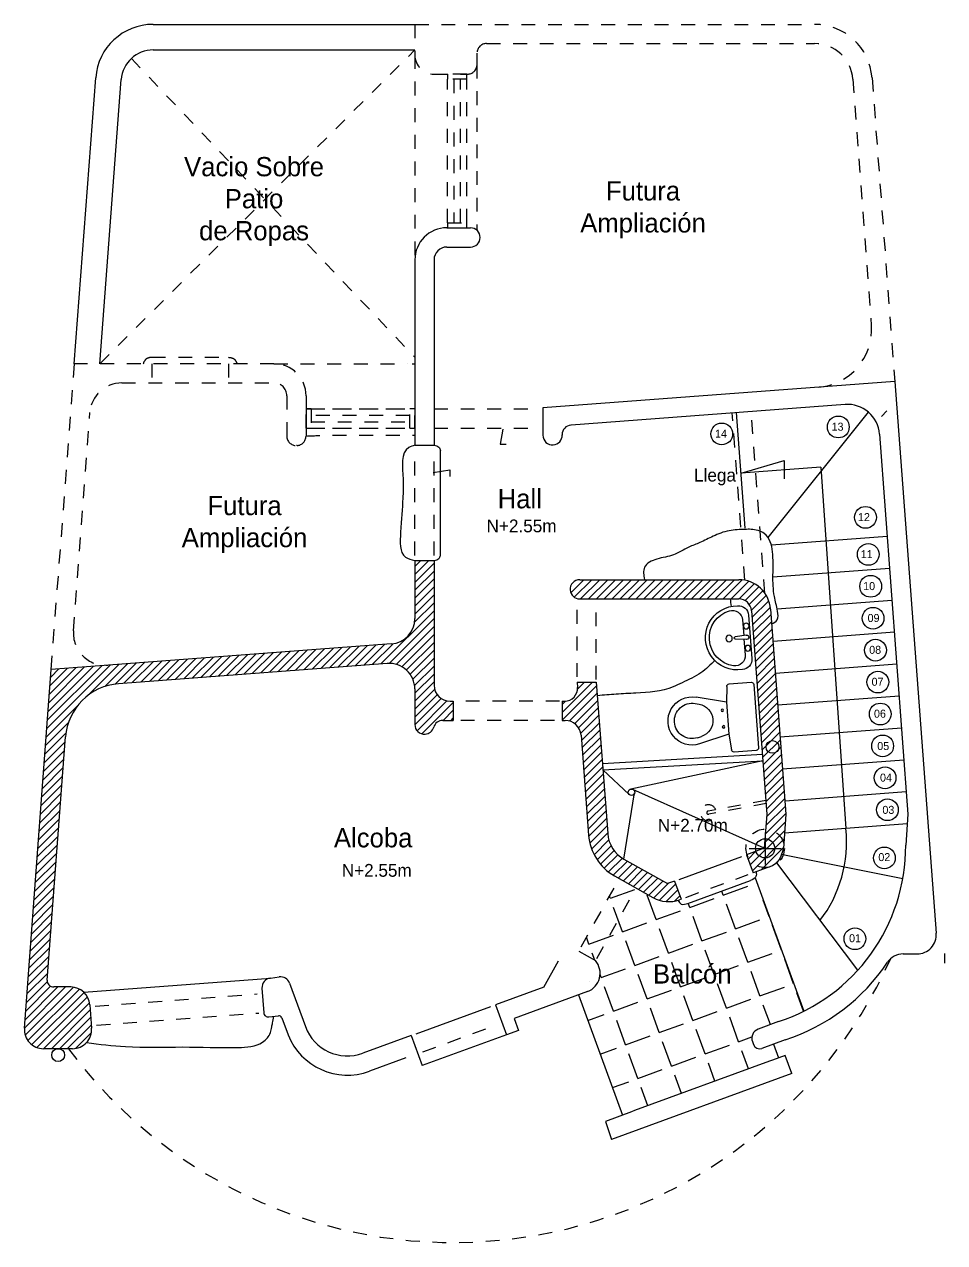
# Model space of a CAD drawing. Extents: x 132.5 to 215, y 54.5 to 129.7.
# Drawn here: x 139.3 to 146.49, y 84.51 to 94.03 of the extents above; entities that cross this region are included whole.
import ezdxf

# ---------------------------------------------------------------- set-up
doc = ezdxf.new("R2010")
doc.units = 0
doc.header["$LTSCALE"] = 0.06
doc.header["$MEASUREMENT"] = 0
doc.linetypes.add('ACAD_ISO02W100', pattern=[15, 12, -3])
doc.linetypes.add('ACAD_ISO04W100', pattern=[30.5, 24, -3, 0.5, -3])
doc.layers.get('0').update_dxf_attribs({"linetype": 'CONTINUOUS'})
for name, color, linetype in [('COTAS', 7, 'CONTINUOUS'), ('EJES', 1, 'ACAD_ISO04W100'), ('L005', 46, 'CONTINUOUS'), ('L01', 21, 'CONTINUOUS'), ('L02', 2, 'CONTINUOUS'), ('L025', 4, 'CONTINUOUS'), ('L03', 6, 'CONTINUOUS'), ('L05', 3, 'CONTINUOUS'), ('PROY', 9, 'ACAD_ISO02W100')]:
    doc.layers.add(name, color=color, linetype=linetype)
doc.styles.add('STYLE3', font='stylu.ttf')
pattern_1 = [(45, (-0.599272, 29.567298), (-0.030935922, 0.030935922), [])]

# ---------------------------------------------------------------- blocks, each defined once
blk = doc.blocks.new('PUNTO')
at = {"layer": 'COTAS'}
for p, q in [((-0.0007, 0.125), (-0.0007, -0.125)), ((-0.1257, 0), (0.1243, 0))]:
    blk.add_line(p, q, dxfattribs=at)
blk.add_circle((-0.0007, 0), 0.075, dxfattribs=at)
blk = doc.blocks.new('LAVAMANO2')
at = {"layer": 'L025'}
for p, q in [((0, 0.17), (0, -0.17)), ((0.05, 0.1373), (0.05, 0.0152)), ((0.0279, 0.017), (0.1171, 0.0098)), ((0.0279, -0.017), (0.1171, -0.0098)), ((0.05, -0.0152), (0.05, -0.1373))]:
    blk.add_line(p, q, dxfattribs=at)
for centre, radius in [((0.0252, 0.0866), 0.022), ((0.1659, 0), 0.025), ((0.0252, -0.0866), 0.022)]:
    blk.add_circle(centre, radius, dxfattribs=at)
for centre, radius, start, end in [((0.08, 0.17), 0.08, 90, 180), ((0.13, 0.1373), 0.08, 77.38369, 180), ((0.13, 0.1373), 0.08, 77.38369, 180), ((0.0993, 0), 0.2507, 265.5948, 94.4052), ((0.0993, 0), 0.2207, 282.61631, 77.38369), ((0.0279, 0), 0.017, 80.7814, 279.2186), ((0.1163, 0), 0.00985, 274.6093, 85.3907), ((0.08, -0.17), 0.08, 180, 270), ((0.13, -0.1373), 0.08, 180, 282.61631)]:
    blk.add_arc(centre, radius, start, end, dxfattribs=at)
blk = doc.blocks.new('S-ROY-P')
for p, q in [((-0.267, -0.03), (-0.267, -0.2019)), ((0.247, -0.01), (-0.247, -0.01)), ((0.267, -0.2019), (0.267, -0.03)), ((-0.125, -0.234), (-0.249, -0.2218)), ((-0.125, -0.234), (-0.1825, -0.4669)), ((0.125, -0.234), (-0.125, -0.234)), ((0.249, -0.2218), (0.125, -0.234)), ((0.125, -0.234), (0.1825, -0.4669)), ((-0.134, -0.4789), (-0.1261, -0.4475)), ((0.134, -0.4789), (0.1261, -0.4475)), ((0.1261, -0.4475), (0.1261, -0.4475))]:
    blk.add_line(p, q)
for centre in [(-0.065, -0.27), (0.065, -0.27)]:
    blk.add_circle(centre, 0.01)
for centre, radius, start, end in [((-0.247, -0.03), 0.02, 90, 180), ((0.247, -0.03), 0.02, 0, 90), ((-0.247, -0.2019), 0.02, 180, 264.36932), ((0.247, -0.2019), 0.02, 275.63068, 0), ((0, -0.479), 0.13, 90, 165.97128), ((0, -0.479), 0.13, 14.02872, 90), ((0, -0.512), 0.188, 166.12937, 13.87063), ((0, -0.512), 0.138, 166.12937, 270), ((0, -0.512), 0.138, 270, 13.87063)]:
    blk.add_arc(centre, radius, start, end)

msp = doc.modelspace()

# ---------------------------------------------------------------- hatches: boundary and pattern name
at = {"layer": 'L005'}
h = msp.add_hatch(dxfattribs=at)
h.set_pattern_fill('ANSI31,_O', color=256, scale=0.35)
h.set_pattern_definition(pattern_1)
h.paths.add_polyline_path([(139.2989, 86.187, 0.436313), (139.4484, 86.0258), (139.674, 86.0258, 0.436313), (139.8236, 86.187), (139.8099, 86.3692, 0.392454), (139.6604, 86.508), (139.5273, 86.508, -0.436313), (139.4774, 86.5617), (139.6199, 88.4616, -0.370905), (140.0348, 88.8767), (142.1329, 89.0348, -0.436425), (142.3479, 88.8354), (142.3479, 88.5576, 0.436313), (142.4285, 88.4828, 0.311704), (142.4949, 88.5364, -0.332361), (142.5668, 88.5901), (142.6479, 88.5901), (142.6479, 88.7401), (142.6229, 88.7401, -0.414214), (142.4979, 88.8651), (142.4979, 89.8388), (142.3479, 89.8388), (142.3479, 89.3861, -0.392454), (142.1629, 89.1867), (139.5089, 88.9876)])
h = msp.add_hatch(dxfattribs=at)
h.set_pattern_fill('ANSI31,_O', color=256, scale=0.35)
h.set_pattern_definition(pattern_1)
edge = h.paths.add_edge_path()
edge.add_arc((144.877, 89.439), 0.1, 4.28915, 90, ccw=False)
edge.add_line((144.9767, 89.4465), (145.0958, 87.8586))
edge.add_line((145.0958, 87.8586), (145.0757, 87.5912))
edge.add_line((145.0757, 87.5912), (144.9378, 87.5407))
edge.add_line((144.9378, 87.5407), (144.9899, 87.4001))
edge.add_line((144.9899, 87.4001), (145.1322, 87.4522))
edge.add_spline(control_points=[(145.1322, 87.4522), (145.1409, 87.4542), (145.1969, 87.487), (145.2146, 87.5491), (145.226, 87.5888)], knot_values=[0, 0, 0, 0, 0.066504, 0.184616, 0.184616, 0.184616, 0.184616], degree=3, periodic=0)
edge.add_line((145.226, 87.5888), (145.2462, 87.8586))
edge.add_line((145.2462, 87.8586), (145.1263, 89.4577))
edge.add_arc((144.877, 89.439), 0.25, 4.28915, 90)
edge.add_line((144.877, 89.689), (143.6354, 89.689))
edge.add_arc((143.6354, 89.614), 0.075, 90, 184.28915)
edge.add_arc((143.6354, 89.614), 0.075, 184.28915, 270)
edge.add_line((143.6354, 89.539), (144.877, 89.539))
h.paths.add_polyline_path([(143.6457, 88.4745), (143.7042, 87.6948, 0.25063), (143.9065, 87.3764), (144.2067, 87.207, 0.219526), (144.4155, 87.1899), (144.4264, 87.1939), (144.3743, 87.3346), (144.3206, 87.315), (143.9802, 87.507, -0.25063), (143.8537, 87.706), (143.765, 88.889), (143.6146, 88.889), (143.6177, 88.8476, -0.436313), (143.518, 88.7401), (143.4979, 88.7401), (143.4979, 88.5901), (143.521, 88.5901, -0.392454)])
h = msp.add_hatch(dxfattribs=at)
h.set_pattern_fill('ANGLE,_O', color=256, scale=1.015, angle=20)
h.set_pattern_definition([(20, (-0.59927, 29.5673), (-0.09546637, 0.2622917), [0.203, -0.076125]), (110, (-0.59927, 29.5673), (-0.2622917, -0.09546637), [0.203, -0.076125])])
edge = h.paths.add_edge_path()
edge.add_line((145.0046, 87.3597), (144.9695, 87.3159))
edge.add_line((144.9695, 87.3159), (144.9054, 87.3159))
edge.add_line((144.9054, 87.3159), (144.77, 87.2664))
edge.add_line((144.77, 87.2664), (144.6575, 87.2252))
edge.add_line((144.6575, 87.2252), (144.4809, 87.1606))
edge.add_spline(control_points=[(144.4809, 87.1606), (144.4714, 87.1578), (144.4618, 87.1549), (144.453, 87.1536)], knot_values=[0.065654, 0.065654, 0.065654, 0.065654, 0.091759, 0.091759, 0.091759, 0.091759], degree=3, periodic=0)
edge.add_spline(control_points=[(144.453, 87.1536), (144.444, 87.1523), (144.4326, 87.1527), (144.4236, 87.159), (144.4213, 87.161)], knot_values=[0.02964, 0.02964, 0.02964, 0.02964, 0.055944, 0.065654, 0.065654, 0.065654, 0.065654], degree=3, periodic=0)
edge.add_spline(control_points=[(144.4213, 87.161), (144.4143, 87.1672), (144.4085, 87.1764), (144.4027, 87.1857)], knot_values=[0, 0, 0, 0, 0.02964, 0.02964, 0.02964, 0.02964], degree=3, periodic=0)
edge.add_arc((144.3296, 87.4247), 0.25, 240.57011, 287.01671, ccw=False)
edge.add_line((144.2067, 87.207), (143.9462, 87.354))
edge.add_line((143.9462, 87.354), (143.6275, 86.7873))
edge.add_line((143.6275, 86.7873), (143.7582, 86.7138))
edge.add_arc((143.6431, 86.6149), 0.1518, -70.34494, 40.6654, ccw=False)
edge.add_line((143.6941, 86.4719), (143.626, 86.447))
edge.add_line((143.626, 86.447), (143.9696, 85.5079))
edge.add_line((143.9696, 85.5079), (144.04, 85.5336))
edge.add_line((144.04, 85.5336), (144.0635, 85.5422))
edge.add_line((144.0635, 85.5422), (145.1173, 85.9278))
edge.add_line((145.1173, 85.9278), (145.1408, 85.9364))
edge.add_line((145.1408, 85.9364), (145.1878, 85.9536))
edge.add_line((145.1878, 85.9536), (145.1479, 86.0625))
edge.add_line((145.1479, 86.0625), (145.0568, 86.0289))
edge.add_arc((145.0395, 86.0758), 0.05, 200.27335, 290.27335, ccw=False)
edge.add_line((144.9926, 86.0585), (144.9841, 86.0816))
edge.add_arc((145.0544, 86.1076), 0.075, 110.39893, 200.27335, ccw=False)
edge.add_line((145.0283, 86.1779), (145.1884, 86.2374))
edge.add_arc((144.7363, 87.6097), 1.4449, 288.23409, 296.69754)
edge.add_line((145.3854, 86.3189), (145.0046, 87.3597))
h.paths.add_polyline_path([(144.1411, 86.463), (144.8845, 86.463), (144.8845, 86.3086), (144.1411, 86.3086)], flags=24)
h.paths.add_polyline_path([(144.1576, 86.7224), (144.8716, 86.7224), (144.8716, 86.4929), (144.1576, 86.4929)], flags=24)

# ---------------------------------------------------------------- linework, layer by layer
at = {"layer": 'COTAS'}
for p, q in [((145.9914, 90.9644), (146.0336, 91.0066)), ((143.0337, 90.8652), (143.0133, 90.7461)), ((143.0133, 90.7461), (143.0608, 90.7461)), ((142.4915, 90.5254), (142.6219, 90.5461)), ((142.6219, 90.5461), (142.6213, 90.4942)), ((146.4851, 86.7684), (146.4851, 86.6935))]:
    msp.add_line(p, q, dxfattribs=at)
at = {"layer": 'EJES', "ltscale": 0.025}
msp.add_circle((145.0836, 87.5908), 0.15, dxfattribs=at)
at = {"layer": 'L01'}
for p, q in [((140.3043, 94.0258), (142.3479, 94.0258)), ((140.3043, 93.8258), (142.3479, 93.8258)), ((139.688, 91.3758), (139.8556, 93.6094)), ((139.8886, 91.3758), (140.055, 93.5945)), ((144.9285, 90.09), (144.8607, 90.9935)), ((145.1064, 90.0174), (145.8901, 90.9973)), ((144.8962, 90.5199), (145.2309, 90.6188)), ((145.2309, 90.6188), (145.2309, 90.4778)), ((145.5182, 90.5665), (144.8962, 90.5199)), ((145.5182, 90.5665), (145.7142, 87.7453)), ((146.0364, 90.0258), (145.1322, 89.958)), ((146.0551, 89.7765), (145.1445, 89.7082)), ((146.0738, 89.5272), (145.1772, 89.4599)), ((146.0924, 89.2779), (145.1451, 89.2068)), ((146.1111, 89.0286), (145.1638, 88.9575)), ((146.1298, 88.7793), (145.1825, 88.7082)), ((146.1485, 88.53), (145.2012, 88.4589)), ((143.8127, 88.2533), (145.0617, 88.3254)), ((143.8164, 88.2034), (145.0645, 88.2754)), ((143.8164, 88.2034), (144.0224, 88.0106)), ((145.0645, 88.2754), (144.0342, 88.0533)), ((146.1672, 88.2807), (145.2199, 88.2096)), ((143.9802, 87.507), (144.0642, 88.0248)), ((145.0757, 87.5912), (144.0497, 88.0516)), ((146.1859, 88.0314), (145.2386, 87.9603)), ((146.1934, 87.7813), (145.235, 87.7094)), ((145.2093, 87.5448), (146.1586, 87.3557)), ((143.626, 86.447), (143.9696, 85.5079)), ((145.1479, 86.0625), (145.1878, 85.9536))]:
    msp.add_line(p, q, dxfattribs=at)
for centre, radius in [((145.6548, 90.8815), 0.085), ((144.7444, 90.8269), 0.085), ((145.8672, 90.1758), 0.085), ((145.8889, 89.8864), 0.085), ((145.9076, 89.6371), 0.085), ((145.9263, 89.3878), 0.085), ((145.945, 89.1385), 0.085), ((145.9637, 88.8892), 0.085), ((145.9824, 88.6399), 0.085), ((146.0011, 88.3906), 0.085), ((146.0198, 88.1413), 0.085), ((144.0395, 88.0288), 0.025), ((146.0385, 87.892), 0.085), ((146.0148, 87.5159), 0.085), ((145.7847, 86.8848), 0.085)]:
    msp.add_circle(centre, radius, dxfattribs=at)
for centre, radius, start, end in [((140.3043, 93.5758), 0.45, 90, 175.71085), ((140.3043, 93.5758), 0.25, 90, 175.71085), ((144.7141, 87.6401), 1.0057, 322.46736, 6.007)]:
    msp.add_arc(centre, radius, start, end, dxfattribs=at)
for points in [[(144.8102, 89.539), (144.8175, 89.4802)], [(144.6925, 89.0606), (144.5819, 88.9615), (144.4349, 88.8844), (144.365, 88.8511), (144.0736, 88.8027), (143.9195, 88.7946), (143.773, 88.7829)]]:
    msp.add_spline(points, degree=3, dxfattribs=at)
at = {"layer": 'L02'}
for centre in [(145.1409, 88.383), (139.5623, 85.9758)]:
    msp.add_circle(centre, 0.05, dxfattribs=at)
at = {"layer": 'L025'}
for p, q in [((142.5479, 89.8788), (142.5479, 90.6988)), ((144.4121, 87.3484), (144.9005, 87.5271)), ((145.1718, 87.4773), (145.8056, 86.6381)), ((145.0046, 87.3597), (145.3854, 86.3189)), ((144.4809, 87.1606), (144.9692, 87.3393)), ((139.7618, 86.4684), (141.2195, 86.5778)), ((142.3583, 86.1427), (142.9402, 86.3556)), ((143.0636, 86.1347), (142.4063, 85.8942)), ((145.1173, 85.9278), (144.0635, 85.5422)), ((145.2403, 85.9728), (145.1408, 85.9364)), ((145.2923, 85.8321), (145.2403, 85.9728)), ((145.2923, 85.8321), (143.884, 85.3168)), ((144.04, 85.5336), (143.8355, 85.4588)), ((143.8355, 85.4588), (143.884, 85.3168))]:
    msp.add_line(p, q, dxfattribs=at)
for points in [[(142.3479, 90.7388), (142.3019, 90.722), (142.2568, 90.4741), (142.254, 90.3248), (142.2371, 90.0599), (142.2737, 89.8655), (142.3479, 89.8388)], [(142.4979, 90.7388), (142.536, 90.7233), (142.5479, 90.6988)], [(145.1349, 89.3435), (145.1767, 89.3758), (145.1803, 89.4435), (145.1553, 89.5576), (145.1446, 89.7252), (145.141, 89.9071), (145.1232, 89.9855), (145.0768, 90.0497), (144.9733, 90.0818), (144.9269, 90.0818), (144.802, 90.0711), (144.6771, 90.0283), (144.5735, 89.9784), (144.4879, 89.9427), (144.3665, 89.8821), (144.2381, 89.85), (144.1417, 89.7858), (144.1417, 89.689)], [(142.4979, 89.8388), (142.536, 89.8542), (142.5479, 89.8788)], [(144.4027, 87.1857), (144.4287, 87.156), (144.4809, 87.1606)], [(139.784, 86.0738), (140.0876, 86.0428), (140.5346, 86.0394), (140.9679, 86.036), (141.159, 86.0769), (141.2204, 86.1519), (141.2306, 86.1962), (141.2375, 86.2269), (141.245, 86.2786)]]:
    msp.add_spline(points, degree=3, dxfattribs=at)
msp.add_open_spline([(145.0126, 87.4084), (145.0146, 87.3944), (145.0191, 87.3614), (144.9873, 87.3476), (144.9691, 87.3396)], degree=3, knots=[0.00071281, 0.00071281, 0.00071281, 0.00071281, 0.03935036, 0.09175876, 0.09175876, 0.09175876, 0.09175876], dxfattribs=at)
at = {"layer": 'L03'}
for p, q in [((145.1408, 85.9364), (145.1173, 85.9278)), ((144.0635, 85.5422), (144.04, 85.5336))]:
    msp.add_line(p, q, dxfattribs=at)
at = {"layer": 'L05'}
for p, q in [((142.5979, 92.4369), (142.783, 92.4369)), ((142.858, 92.3619), (142.858, 92.3619)), ((142.5979, 92.2869), (142.783, 92.2869)), ((142.3479, 92.1869), (142.3479, 90.7388)), ((142.4979, 92.1869), (142.4979, 90.7388)), ((146.096, 91.2366), (143.3479, 91.0305)), ((146.096, 91.2366), (146.4192, 86.9274)), ((145.7083, 91.0571), (143.5673, 90.8965)), ((143.3479, 91.0305), (143.3479, 90.8163)), ((143.4979, 90.8217), (143.4979, 90.8163)), ((145.9763, 90.8265), (146.199, 87.8567)), ((142.3479, 90.7388), (142.4979, 90.7388)), ((142.4285, 90.7388), (142.4285, 90.7388)), ((143.4285, 90.7415), (143.4285, 90.7415)), ((142.3479, 89.8388), (142.4979, 89.8388)), ((142.3479, 89.8388), (142.3479, 89.3861)), ((142.4979, 89.8388), (142.4979, 88.8651)), ((143.6354, 89.689), (144.877, 89.689)), ((143.5606, 89.6084), (143.5606, 89.6084)), ((143.6354, 89.539), (144.877, 89.539)), ((144.9767, 89.4465), (145.0958, 87.8586)), ((145.1263, 89.4577), (145.2462, 87.8586)), ((142.1629, 89.1867), (139.5089, 88.9876)), ((139.2989, 86.187), (139.5089, 88.9876)), ((142.1329, 89.0348), (140.0348, 88.8767)), ((143.6146, 88.889), (143.765, 88.889)), ((143.6146, 88.889), (143.6177, 88.8476)), ((143.765, 88.889), (143.8537, 87.706)), ((142.3479, 88.8354), (142.3479, 88.5576)), ((142.6229, 88.7401), (142.6479, 88.7401)), ((142.6479, 88.7401), (142.6479, 88.5901)), ((143.4979, 88.7401), (143.518, 88.7401)), ((143.4979, 88.7401), (143.4979, 88.5901)), ((142.5668, 88.5901), (142.6479, 88.5901)), ((143.4979, 88.5901), (143.521, 88.5901)), ((139.4774, 86.5617), (139.6199, 88.4616)), ((142.4285, 88.4828), (142.4285, 88.4828)), ((143.6457, 88.4745), (143.7042, 87.6948)), ((145.0958, 87.8586), (145.0757, 87.5912)), ((145.2462, 87.8586), (145.226, 87.5888)), ((146.199, 87.8567), (146.1811, 87.6156)), ((145.0757, 87.5912), (144.9378, 87.5407)), ((144.9399, 87.5415), (144.9378, 87.5407)), ((144.9378, 87.5407), (144.9899, 87.4001)), ((143.9802, 87.507), (144.3206, 87.315)), ((145.1322, 87.4522), (144.9899, 87.4001)), ((143.9065, 87.3764), (144.2067, 87.207)), ((144.3743, 87.3346), (144.3206, 87.315)), ((144.3743, 87.3346), (144.4264, 87.1939)), ((144.4264, 87.1939), (144.4155, 87.1899)), ((143.6275, 86.7873), (143.7582, 86.7138)), ((143.6275, 86.7873), (143.7582, 86.7138)), ((143.3559, 86.5079), (143.4709, 86.7117)), ((143.3559, 86.5079), (143.4709, 86.7117)), ((143.3559, 86.5079), (143.4709, 86.7117)), ((146.1619, 86.7662), (146.2696, 86.7662)), ((141.2195, 86.5778), (141.2894, 86.5866)), ((139.6604, 86.508), (139.5273, 86.508)), ((141.1541, 86.4977), (141.1685, 86.306)), ((141.3692, 86.538), (141.4932, 86.1991)), ((141.3692, 86.538), (141.4932, 86.1991)), ((143.3559, 86.5079), (142.9777, 86.3695)), ((143.6963, 86.4727), (143.1232, 86.263)), ((139.8099, 86.3692), (139.8236, 86.187)), ((142.9777, 86.3695), (143.0636, 86.1347)), ((141.2078, 86.2739), (141.2821, 86.2833)), ((141.3088, 86.2671), (141.3575, 86.1341)), ((143.1232, 86.263), (143.1575, 86.1691)), ((145.1884, 86.2374), (145.0283, 86.1779)), ((142.3204, 86.129), (141.9422, 85.9906)), ((142.3204, 86.129), (142.4063, 85.8942)), ((143.1575, 86.1691), (143.0636, 86.1347)), ((139.674, 86.0258), (139.4484, 86.0258)), ((144.9841, 86.0816), (144.9926, 86.0585)), ((145.239, 86.0962), (145.0568, 86.0289)), ((142.278, 85.9538), (141.9937, 85.8498))]:
    msp.add_line(p, q, dxfattribs=at)
for centre, radius, start, end in [((142.5979, 92.1869), 0.25, 90, 180), ((142.783, 92.3619), 0.075, 0, 90), ((142.783, 92.3619), 0.075, 270, 0), ((142.5979, 92.1869), 0.1, 90, 180), ((145.727, 90.8078), 0.25, 4.28915, 94.28915), ((143.5729, 90.8217), 0.075, 94.28915, 180), ((143.4229, 90.8163), 0.075, 180, 274.28915), ((143.4229, 90.8164), 0.0751, 274.31598, 2.04539), ((143.6354, 89.614), 0.075, 90, 184.28915), ((144.877, 89.439), 0.25, 4.28915, 90), ((143.6354, 89.614), 0.075, 184.28915, 270), ((144.877, 89.439), 0.1, 4.28915, 90), ((142.1479, 89.3861), 0.2, 274.28915, 360), ((142.1479, 88.8354), 0.2, 360, 94.31058), ((140.0686, 88.4279), 0.45, 94.31058, 175.71085), ((142.6229, 88.8651), 0.125, 180, 270), ((143.518, 88.8401), 0.1, 270, 4.28915), ((142.5668, 88.5151), 0.075, 90, 163.53909), ((143.521, 88.4651), 0.125, 4.28915, 90), ((142.4229, 88.5576), 0.075, 180, 274.28915), ((142.4229, 88.5576), 0.075, 274.28915, 343.53909), ((144.103, 87.7247), 0.4, 184.28915, 240.57011), ((144.103, 87.7247), 0.25, 184.28915, 240.57011), ((144.7363, 87.6097), 1.4449, 288.23409, 0.23244), ((144.3296, 87.4247), 0.25, 240.57011, 290.0961), ((146.2696, 86.9162), 0.15, 270, 4.28915), ((143.6431, 86.6149), 0.1518, 290.53714, 40.6654), ((144.7769, 87.537), 1.5132, 287.78066, 326.44399), ((146.1619, 86.6162), 0.15, 90, 145.75716), ((141.2988, 86.5122), 0.075, 20.0961, 97.19846), ((139.5273, 86.558), 0.05, 175.71085, 270), ((139.6604, 86.358), 0.15, 4.28915, 90), ((141.2289, 86.5034), 0.075, 97.19846, 184.28915), ((141.2034, 86.3086), 0.035, 184.28915, 277.19846), ((141.2853, 86.2585), 0.025, 20.12311, 97.19846), ((139.4484, 86.1758), 0.15, 175.71085, 270), ((139.674, 86.1758), 0.15, 270, 4.28915), ((141.8219, 86.3193), 0.5, 201.73758, 290.0961), ((141.8219, 86.3193), 0.35, 200.0961, 290.0961), ((145.0544, 86.1076), 0.075, 110.39893, 200.27335), ((145.0395, 86.0758), 0.05, 200.27335, 290.27335)]:
    msp.add_arc(centre, radius, start, end, dxfattribs=at)
msp.add_open_spline([(145.226, 87.5888), (145.2146, 87.5491), (145.1969, 87.487), (145.1409, 87.4542), (145.1322, 87.4522)], degree=3, knots=[0, 0, 0, 0, 0.1181125, 0.1846161, 0.1846161, 0.1846161, 0.1846161], dxfattribs=at)
at = {"layer": 'PROY', "ltscale": 0.15}
for p, q in [((142.3479, 94.0258), (145.4693, 94.0258)), ((142.3479, 94.0258), (142.3479, 93.7865)), ((142.9078, 93.8762), (145.4693, 93.8758)), ((142.3479, 93.7865), (142.3479, 92.1869)), ((142.833, 93.8014), (142.833, 93.7117)), ((142.4975, 93.6369), (142.7582, 93.6369)), ((142.833, 93.7117), (142.833, 92.4178)), ((142.7534, 93.5969), (142.6034, 93.5969)), ((142.6034, 92.4769), (142.6034, 93.5969)), ((142.6534, 93.5969), (142.6534, 92.4769)), ((142.7034, 92.4769), (142.7034, 93.5969)), ((142.7534, 92.4769), (142.7534, 93.5969)), ((145.7684, 93.5982), (145.9127, 91.6741)), ((145.918, 93.6094), (146.096, 91.2366)), ((142.6034, 92.4769), (142.7534, 92.4769)), ((139.688, 91.3758), (139.5056, 88.9874)), ((141.2479, 91.3758), (139.688, 91.3758)), ((140.293, 91.4258), (140.893, 91.4258)), ((140.293, 91.3758), (140.293, 91.2258)), ((140.893, 91.3758), (140.893, 91.2258)), ((141.2479, 91.3758), (142.2879, 91.3758)), ((140.0592, 91.2258), (141.2479, 91.2258)), ((141.3479, 91.1258), (141.3479, 90.8111)), ((141.4979, 91.1258), (141.4979, 90.8109)), ((141.4979, 91.1258), (141.4979, 91.0508)), ((139.6819, 89.2887), (139.8099, 90.9945)), ((141.4979, 91.0222), (142.2879, 91.0222)), ((141.4979, 90.8722), (141.4979, 91.0222)), ((141.4979, 91.0222), (141.4979, 90.8722)), ((141.5379, 91.0222), (141.4979, 91.0222)), ((141.5379, 91.0222), (141.5379, 90.8722)), ((141.5379, 91.0222), (142.3079, 91.0222)), ((142.3079, 90.9722), (141.5379, 90.9722)), ((142.3479, 91.0222), (142.3079, 91.0222)), ((142.3079, 90.8722), (142.3079, 91.0222)), ((142.4979, 91.0222), (143.3279, 91.0222)), ((142.4979, 91.0222), (143.3279, 91.0222)), ((144.9238, 89.6846), (144.8258, 90.9909)), ((145.0819, 89.5823), (144.9754, 91.0021)), ((141.4979, 90.8722), (142.3279, 90.8722)), ((141.4979, 90.8722), (141.5379, 90.8722)), ((141.5379, 90.9222), (142.3079, 90.9222)), ((141.5379, 90.8722), (142.3079, 90.8722)), ((142.3079, 90.8722), (142.3479, 90.8722)), ((142.4979, 90.8722), (143.3279, 90.8722)), ((142.4979, 90.8722), (143.3279, 90.8722)), ((141.4285, 90.7361), (141.4229, 90.7361)), ((142.3479, 89.8788), (142.3479, 90.6988)), ((142.4979, 89.8788), (142.4979, 90.6988)), ((143.6148, 88.929), (143.6148, 89.499)), ((143.7648, 88.909), (143.7648, 89.479)), ((143.4779, 88.7401), (142.6679, 88.7401)), ((143.4379, 88.5901), (142.6679, 88.5901)), ((144.4637, 87.2076), (144.952, 87.3862)), ((143.6471, 86.8222), (143.9264, 87.3191)), ((143.768, 86.7313), (144.0474, 87.2281)), ((139.8508, 86.3586), (141.1173, 86.4536)), ((139.8508, 86.3586), (141.1173, 86.4536)), ((139.8621, 86.209), (141.1285, 86.304)), ((139.8621, 86.209), (141.1285, 86.304)), ((142.4092, 86.0016), (142.9917, 86.2149))]:
    msp.add_line(p, q, dxfattribs=at)
at = {"layer": 'PROY', "ltscale": 0.075}
for p, q in [((139.8886, 91.3758), (142.3479, 93.8258)), ((140.1343, 93.7591), (142.3479, 91.4258))]:
    msp.add_line(p, q, dxfattribs=at)
at = {"layer": 'PROY'}
msp.add_line((142.3279, 91.3758), (142.3479, 91.3758), dxfattribs=at)
msp.add_line((142.3279, 91.3758), (142.3479, 91.3758), dxfattribs=at)
at = {"layer": 'PROY', "ltscale": 0.005}
for p, q in [((142.3479, 90.8722), (142.3479, 91.0222)), ((145.0878, 87.9654), (144.6395, 87.8815)), ((145.0924, 87.9408), (144.6425, 87.8568))]:
    msp.add_line(p, q, dxfattribs=at)
at = {"layer": 'PROY', "ltscale": 0.15}
for points in [[(142.7534, 93.5969), (142.7534, 93.6369), (142.6034, 93.6369), (142.6034, 93.5969)], [(142.6034, 92.4769), (142.6034, 92.4369), (142.7534, 92.4369), (142.7534, 92.4769)]]:
    msp.add_lwpolyline(points, dxfattribs=at)
for centre, radius, start, end in [((145.4693, 93.5758), 0.45, 4.28915, 90), ((142.9078, 93.8014), 0.0748, 90, 180), ((145.4693, 93.5758), 0.3, 4.28915, 90), ((142.4975, 93.7865), 0.1496, 180, 270), ((142.7582, 93.7117), 0.0748, 270, 360), ((145.464, 91.6405), 0.45, 274.28915, 4.28915), ((141.2479, 91.1258), 0.25, 0, 90), ((140.0592, 90.9758), 0.25, 90, 175.71085), ((141.2479, 91.1258), 0.1, 0, 90), ((141.4229, 90.8111), 0.075, 180, 270), ((141.4229, 90.8109), 0.075, 274.28915, 360), ((139.9312, 89.27), 0.25, 175.71085, 274.28915), ((142.6479, 88.2514), 3.7399, 216.51944, 336.00183), ((142.6479, 88.2514), 3.7399, 216.51944, 336.00183)]:
    msp.add_arc(centre, radius, start, end, dxfattribs=at)
at = {"layer": 'PROY', "ltscale": 0.005}
for radius, start, end in [(0.0625, 21.93975, 359.05696), (0.0125, 90, 284.00861)]:
    msp.add_arc((144.6395, 87.869), radius, start, end, dxfattribs=at)
at = {"layer": 'PROY', "ltscale": 0.15}
for points in [[(140.293, 91.4258), (140.25, 91.4129), (140.2264, 91.3758)], [(140.893, 91.4258), (140.936, 91.4129), (140.9596, 91.3758)], [(141.4979, 90.8109), (141.6715, 90.817), (141.9402, 90.817), (142.3479, 90.817)]]:
    msp.add_spline(points, degree=3, dxfattribs=at)

# ---------------------------------------------------------------- block references
at = {"layer": 'COTAS'}
msp.add_blockref('PUNTO', (145.0836, 87.5908), dxfattribs=at)
at = {"layer": 'L025', "xscale": -1}
for name, p, rotation in [('LAVAMANO2', (144.967, 89.242), 4.289153328816607), ('S-ROY-P', (145.0234, 88.624), 274.2891533288174)]:
    msp.add_blockref(name, p, dxfattribs=dict(at, rotation=rotation))

# ---------------------------------------------------------------- texts
at = {"layer": 'L01', "char_height": 0.0625, "attachment_point": 2}
for s, insert in [('\\fStylus BT|b0|i0|c0|p34;13', (145.649, 90.915)), ('\\fStylus BT|b0|i0|c0|p34;14', (144.7387, 90.8604)), ('\\fStylus BT|b0|i0|c0|p34;12', (145.8551, 90.209)), ('\\fStylus BT|b0|i0|c0|p34;11', (145.8768, 89.9196)), ('\\fStylus BT|b0|i0|c0|p34;10', (145.8955, 89.6703)), ('\\fStylus BT|b0|i0|c0|p34;09', (145.9301, 89.421)), ('\\fStylus BT|b0|i0|c0|p34;08', (145.9426, 89.1723)), ('\\fStylus BT|b0|i0|c0|p34;07', (145.9612, 88.923)), ('\\fStylus BT|b0|i0|c0|p34;06', (145.9799, 88.6737)), ('\\fStylus BT|b0|i0|c0|p34;05', (146.0056, 88.4211)), ('\\fStylus BT|b0|i0|c0|p34;04', (146.027, 88.1745)), ('\\fStylus BT|b0|i0|c0|p34;03', (146.0457, 87.9225)), ('\\fStylus BT|b0|i0|c0|p34;02', (146.014, 87.5537)), ('\\fStylus BT|b0|i0|c0|p34;01', (145.7854, 86.9202))]:
    msp.add_mtext(s, dxfattribs=dict(at, insert=insert))
at = {"layer": 'L025', "attachment_point": 2, "style": 'STYLE3'}
for s, insert, char_height in [('Vacio Sobre\\PPatio\\Pde Ropas', (141.092, 92.9895), 0.15), ('Futura\\PAmpliación', (144.1298, 92.8004), 0.15), ('Llega', (144.692, 90.5555), 0.1), ('Hall', (143.1674, 90.3963), 0.15), ('Futura\\PAmpliación', (141.0178, 90.3429), 0.15), ('N+2.55m', (143.1812, 90.1588), 0.1), ('N+2.70m', (144.5186, 87.8211), 0.1), ('Alcoba', (142.0225, 87.7484), 0.15), ('N+2.55m', (142.0503, 87.4689), 0.1), ('Balcón', (144.5146, 86.6849), 0.15)]:
    msp.add_mtext(s, dxfattribs=dict(at, insert=insert, char_height=char_height))

doc.saveas('drawing.dxf')
